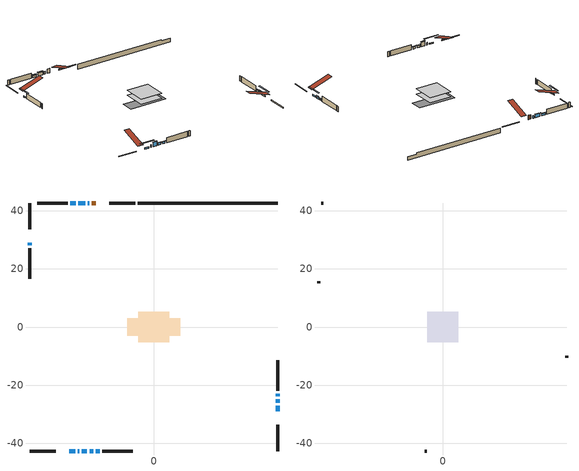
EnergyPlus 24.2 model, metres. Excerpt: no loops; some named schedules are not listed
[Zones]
conditioned space
 floor adiabatic (AdiabaticFloorConstruction): -5.32,-5.32 -5.32,5.32 5.32,5.32 5.32,-5.32 z0.86
 floor foundation (Slab1 construction): -9.1,-2.94 -9.1,2.94 9.1,2.94 9.1,-2.94 z-1.43
 wall outside (RimJoist1 construction): -6.37,42.71 -15.4,42.71 / -42.71,-42.71 -33.68,-42.71 / -42.71,42.71 -42.71,33.68 / 42.71,-42.71 42.71,-33.68 z0.86:1.16
 wall outside (AdiabaticWallConstruction 1): -19.99,42.71 -21.37,42.71 z0.86:2.89
 wall outside (AdiabaticWallConstruction): -22.3,42.71 -22.73,42.71 / -26.14,-42.71 -25.73,-42.71 z0.86:2.08; 42.71,-29.1 42.71,-27.07 / -29.1,-42.71 -27.07,-42.71 / -42.71,29.1 -42.71,28.08 z0.86:1.42; 42.71,-26.14 42.71,-24.86 / -26.89,42.71 -28.75,42.71 / -19.9,-42.71 -18.62,-42.71 z0.86:1.83; 42.71,-23.94 42.71,-22.97 z0.86:1.68; -23.65,42.71 -25.96,42.71 z0.86:2.36; -24.8,-42.71 -23.02,-42.71 z0.86:2.89; -22.1,-42.71 -20.82,-42.71 z0.86:1.9
 wall outside (Wall1 construction): -29.67,42.71 -40.21,42.71 / -17.7,-42.71 -7.16,-42.71 / -42.71,27.15 -42.71,16.61 / 42.71,-22.04 42.71,-11.5 z0.86:3.3
 wall foundation (FoundationWall1 construction): -5.44,42.71,-1.43 -5.44,42.71,0.86 37.9,42.71,0.86 37.9,42.71,0.27 42.71,42.71,0.27 42.71,42.71,-1.43
 window (WindowConstruction 7): -22.3,42.71 -22.72,42.71 z0.86:2.08
 window (WindowConstruction 9): 42.71,-29.09 42.71,-27.07 z0.86:1.42
 window (WindowConstruction 10): -29.09,-42.71 -27.07,-42.71 z0.86:1.42
 window (WindowConstruction 11): -42.71,29.09 -42.71,28.08 z0.86:1.42
 window (WindowConstruction 8): -26.14,-42.71 -25.73,-42.71 z0.86:2.08
 window (WindowConstruction): 42.71,-26.14 42.71,-24.87 z0.86:1.83
 window (WindowConstruction 1): 42.71,-23.94 42.71,-22.97 z0.86:1.67
 window (WindowConstruction 2): -23.65,42.71 -25.96,42.71 z0.86:2.36
 window (WindowConstruction 3): -26.89,42.71 -28.74,42.71 z0.86:1.83
 window (WindowConstruction 4): -24.8,-42.71 -23.02,-42.71 z0.86:2.89
 window (WindowConstruction 5): -22.1,-42.71 -20.82,-42.71 z0.86:1.9
 window (WindowConstruction 6): -19.9,-42.71 -18.62,-42.71 z0.86:1.83
 door (Door): -19.99,42.71 -21.37,42.71 z0.86:2.89
 ceiling adiabatic (AdiabaticFloorConstruction): 5.32,-5.32 5.32,5.32 -5.32,5.32 -5.32,-5.32 z0.86
attic - vented
 floor to conditioned space (Floor1 construction Reversed): -5.32,-5.32 -5.32,5.32 5.32,5.32 5.32,-5.32 z3.3
 wall outside (Wall2 construction): -41.14,42.71 -41.79,42.71 / -6.23,-42.71 -5.58,-42.71 / -42.71,15.68 -42.71,15.04 / 42.71,-10.57 42.71,-9.93 z0.86:3.3
 roof outside (Roof1 construction): -19.06,42.71,3.3 -19.06,32.35,6.75 -16.33,32.35,6.75 -16.33,42.71,3.3; -30.02,-42.71,3.3 -30.02,-32.35,6.75 -32.75,-32.35,6.75 -32.75,-42.71,3.3; -42.71,30.02,3.3 -32.35,30.02,6.75 -32.35,32.75,6.75 -42.71,32.75,3.3; 42.71,-30.02,3.3 32.35,-30.02,6.75 32.35,-32.75,6.75 42.71,-32.75,3.3
shading: 42.71,-24.43 42.71,-31.73 43.13,-31.73 43.13,-24.43 z4.06; -24.43,-42.71 -31.73,-42.71 -31.73,-43.13 -24.43,-43.13 z4.06; -42.71,25.44 -42.71,31.73 -43.13,31.73 -43.13,25.44 z4.06; 42.71,-24.66 42.71,-26.34 43.13,-26.34 43.13,-24.66 z2.03; 42.71,-22.77 42.71,-24.14 43.13,-24.14 43.13,-22.77 z1.87; -26.16,42.71 -23.45,42.71 -23.45,43.13 -26.16,43.13 z2.56; -28.95,42.71 -26.69,42.71 -26.69,43.13 -28.95,43.13 z2.03; -22.82,-42.71 -25,-42.71 -25,-43.13 -22.82,-43.13 z3.09; -20.62,-42.71 -22.3,-42.71 -22.3,-43.13 -20.62,-43.13 z2.1; -18.42,-42.71 -20.1,-42.71 -20.1,-43.13 -18.42,-43.13 z2.03
[Building]
Building 1: Terrain=Suburbs
[Site:Location]
Edmonton Intl AP_AB: Latitude {deg}=53.31; Longitude {deg}=-113.58; Time Zone {hr}=-7; Elevation {m}=723; Keep Site Location Information=Yes
[Site:GroundTemperature:Shallow]
-1.56185, -3.61833, -3.78302, -2.80711, 1.11059, 5.01004, 8.39065, 10.5322, 10.7141, 8.97234, 5.67794, 1.89811
[Site:WaterMainsTemperature]
Calculation Method=Schedule; Temperature Schedule=mains temperature schedule
[Material] Roughness=Rough; Thermal Absorptance=0.9
Name | Thickness {m} | Conductivity {W/m-K} | Density {kg/m3} | Specific Heat {J/kg-K} | Solar Absorptance | Visible Absorptance
asphalt or fiberglass shingles | 0.00635 | 0.162714 | 1121.4 | 1465.45 | 0.4 | 0.4
ceiling stud and cavity | 0.1397 | 0.0759208 | 65.682 | 1177.47 | 0.7 | 0.7
concrete 4.0 in. | 0.1016 | 1.803125 | 2242.8 | 837.4 | 0.7 | 0.7
concrete 8.0 in. | 0.2032 | 1.803125 | 2242.8 | 837.4 | 0.7 | 0.7
door material | 0.04445 | 0.053851 | 512.64 | 1214.23 | 0.7 | 0.7
exterior vertical ins | 0.00112225 | 0.029427 | 32.04 | 1214.23 | 0.7 | 0.7
floor covering | 0.0127 | 0.0433444 | 54.468 | 1339.84 | 0.6 | 0.6
floor rigid ins; wall rigid ins | 0.512978 | 0.029427 | 32.04 | 1214.23 | 0.7 | 0.7
floor stud and cavity | 0.1397 | 1.75129 | 37.0049 | 1207.88 | 0.7 | 0.7
furniture material conditioned space 1 | 0.1524 | 0.115458 | 640.8 | 1214.23 | 0.6 | 0.6
gypsum board | 0.0127 | 0.160291 | 801 | 837.4 | 0.6 | 0.6
gypsum board 1 | 0.0127 | 0.160291 | 801 | 837.4 | 0.7 | 0.7
osb sheathing 0.5 in. | 0.0127 | 0.115458 | 512.64 | 1214.23 | 0.7 | 0.7
osb sheathing 0.75 in. | 0.01905 | 0.115458 | 512.64 | 1214.23 | 0.7 | 0.7
rim joist stud and cavity | 0.0508 | 0.312044 | 50.32683 | 1063.81 | 0.6 | 0.6
wall stud and cavity | 0.1397 | 0.0999226 | 139.0536 | 1170.24 | 0.7 | 0.7
wall stud and cavity 1 | 0.0889 | 6.1454 | 50.32683 | 1063.81 | 0.6 | 0.6
wall stud and cavity 2 | 0.0889 | 0.380278 | 52.3479 | 1209.89 | 0.7 | 0.7
wall stud and cavity 3 | 0.0889 | 0.391764 | 83.0341 | 1211.67 | 0.7 | 0.7
wood siding | 0.0254 | 0.102417 | 544.68 | 1172.36 | 0.4 | 0.4
wood siding 1 | 0.00254 | 0.102417 | 544.68 | 1172.36 | 0.4 | 0.4
wood siding 2; wood siding 3; wood siding 4 | 0.0254 | 0.102417 | 544.68 | 1172.36 | 0.7 | 0.7
[WindowMaterial:SimpleGlazingSystem]
Name | U-Factor {W/m2-K} | Solar Heat Gain Coefficient
WindowMaterial | 4.1438 | 0.54
WindowMaterial 1 | 4.42657 | 0.53
WindowMaterial 2 | 3.29721 | 0.7
WindowMaterial 3 | 4.0433 | 0.55
WindowMaterial 4 | 4.23352 | 0.68
WindowMaterial 5 | 4.06999 | 0.55
WindowMaterial 6 | 5.38785 | 0.59
WindowMaterial 7 | 3.30573 | 0.6
WindowMaterial 8 | 4.93816 | 0.51
[Construction]
AdiabaticFloorConstruction: floor stud and cavity, floor rigid ins, osb sheathing 0.75 in., floor covering
AdiabaticWallConstruction: wood siding 3, wall rigid ins, wall stud and cavity 2, gypsum board
AdiabaticWallConstruction 1: wood siding 4, wall rigid ins, wall stud and cavity 2, gypsum board
Door: door material
Floor1 construction Reversed: gypsum board, ceiling stud and cavity
FoundationWall1 construction: concrete 8.0 in., gypsum board 1
furniture construction conditioned space 1: furniture material conditioned space 1
PartitionWallConstruction: gypsum board, wall stud and cavity 3, gypsum board
RimJoist1 construction: wood siding 2, rim joist stud and cavity
Roof1 construction: asphalt or fiberglass shingles
Slab1 construction: concrete 4.0 in.
Wall1 construction: wood siding, osb sheathing 0.5 in., wall stud and cavity, gypsum board
Wall2 construction: wood siding 1, wall stud and cavity 1
WindowConstruction; WindowConstruction 6: WindowMaterial
WindowConstruction 1: WindowMaterial 1
WindowConstruction 10; WindowConstruction 11; WindowConstruction 9: WindowMaterial 8
WindowConstruction 2: WindowMaterial 2
WindowConstruction 3: WindowMaterial 3
WindowConstruction 4: WindowMaterial 4
WindowConstruction 5: WindowMaterial 5
WindowConstruction 7: WindowMaterial 6
WindowConstruction 8: WindowMaterial 7
[Zone] Multiplier=1; Part of Total Floor Area=Yes
Name | Volume {m3}
attic - vented | 63.4857
conditioned space | 545.4
[Space]
Name | Zone | Volume {m3}
attic - vented 1 | attic - vented | 63.4857
conditioned space 1 | conditioned space | 545.4
[ZoneInfiltration:EffectiveLeakageArea]
infil attic - vented 1: Zone or Space=attic - vented 1; Schedule=Always On Discrete; Effective Air Leakage Area {cm2}=3937.74; Stack Coefficient=0.00040978; Wind Coefficient=1.36771e-05
[ZoneMixing]
whole house fan mix: Zone or Space=attic - vented; Schedule=Always On Continuous; Design Flow Rate Calculation Method=Flow/Zone; Design Flow Rate {m3/s}=0; Source Zone or Space=conditioned space
[SurfaceProperty:ExposedFoundationPerimeter]
Slab1: Exposed Perimeter Calculation Method=TotalExposedPerimeter; Total Exposed Perimeter {m}=48.158
[InternalMass] Zone or ZoneList=conditioned space; Space or SpaceList=conditioned space 1
Name | Construction | Surface Area {m2}
furniture mass conditioned space 1 | furniture construction conditioned space 1 | 88.0918
partition wall mass | PartitionWallConstruction | 220.23
[Lights]
interior lighting: Zone or ZoneList or Space or SpaceList=conditioned space 1; Schedule=interior lighting schedule; Design Level Calculation Method=LightingLevel; Lighting Level {W}=343.2; Return Air Fraction=0; Fraction Radiant=0.6; Fraction Visible=0.2; Fraction Replaceable=1
[People]
occupants: Zone or ZoneList or Space or SpaceList=conditioned space 1; Number of People Schedule=occupants schedule; Number of People Calculation Method=People; Number of People=3; Fraction Radiant=0.314171; Sensible Heat Fraction=0.56303; Activity Level Schedule=occupants activity schedule; Carbon Dioxide Generation Rate {m3/s-W}=0; Enable ASHRAE 55 Comfort Warnings=No; Mean Radiant Temperature Calculation Type=EnclosureAveraged
[ElectricEquipment] Zone or ZoneList or Space or SpaceList=conditioned space 1; Design Level Calculation Method=EquipmentLevel
Name | Schedule | Design Level {W} | Fraction Latent | Fraction Radiant | Fraction Lost
clothes dryer | clothes dryer schedule | 140.772 | 0.015 | 0.081 | 0.85
clothes washer | clothes washer schedule | 32.1985 | 0.03 | 0.162 | 0.7
cooking range | cooking range schedule | 215.147 | 0.08 | 0.432 | 0.2
dishwasher | dishwasher schedule | 66.8632 | 0.3 | 0.18 | 0.4
fridge | fridge schedule | 72.9452 | 0 | 0.6 | 0
mech vent bath fan 0 | mech vent bath fan 0 schedule | 50.2 | 0 | 0 | 1
mech vent house fan | mech vent house fan schedule | 0 | 0 | 0 | 1
mech vent house fan cfis | mech vent house fan cfis schedule | 0 | 0 | 0 | 0
misc plug loads | misc plug loads schedule | 494.7 | 0.045 | 0.513 | 0.1
whole house fan | Always On Discrete | 0 | 0 | 0 | 1
[OtherEquipment] Zone or ZoneList or Space or SpaceList=conditioned space 1; Design Level Calculation Method=EquipmentLevel
Name | Fuel Type | Schedule | Design Level {W} | Fraction Latent | Fraction Radiant | Fraction Lost
clothes dryer 1 | Electricity | clothes dryer schedule | 0 | 0.015 | 0.081 | 0.85
cooking range 1 | Electricity | cooking range schedule | 0 | 0.08 | 0.432 | 0.2
general water use latent | None | general water use schedule | 62.594 | 1 | 0 | 0
general water use sensible | None | general water use schedule | -61.6891 | 0 | 0.6 | 0
mech vent house fan latent load | None | Always On Discrete | 0 | 1 | 0 | 0
mech vent house fan sensible load | None | Always On Discrete | 0 | 0 | 0 | 0
water heater energy adjustment1 | NaturalGas | Always On Discrete | 0.01 | 0 | 0 | 1
[ZoneInfiltration:DesignFlowRate] Zone or ZoneList or Space or SpaceList=conditioned space 1; Schedule=Always On Discrete; Design Flow Rate Calculation Method=Flow/Zone; Design Flow Rate {m3/s}=0
infil flow; natural vent flow; whole house fan flow
[AvailabilityManager:Scheduled]
furnace airloop Availability Manager: Schedule=Always On Discrete
[Foundation:Kiva]
Foundation Kiva 1: Initial Indoor Air Temperature {C}=18; Wall Height Above Grade {m}=0.859993; Wall Depth Below Slab {m}=0.2032; Custom Block Material Name 1=exterior vertical ins; Custom Block Depth 1 {m}=2.28999; Custom Block X Position 1 {m}=0.2159; Custom Block Z Position 1 {m}=0
[Foundation:Kiva:Settings]
Soil Conductivity {W/m-K}=0.849921; Soil Density {kg/m3}=1842.3; Soil Specific Heat {J/kg-K}=418.7; Ground Solar Absorptivity=0.9; Ground Thermal Absorptivity=0.9; Ground Surface Roughness {m}=0.03; Far-Field Width {m}=40; Deep-Ground Boundary Condition=ZeroFlux; Deep-Ground Depth {m}=40; Minimum Cell Dimension {m}=0.2; Maximum Cell Growth Coefficient=3; Simulation Timestep=Timestep
[Exterior:Lights]
exterior lighting: Schedule=exterior lighting schedule; Design Level {W}=75.6
[EnergyManagementSystem:GlobalVariable]
furnace_airloop_Fan_RTF
infil_program_Qfan
infil_program_Qinf
natural_vent_program_Qnv
natural_vent_program_Qwhf
[EnergyManagementSystem:Sensor]
Name | Output:Variable or Output:Meter Index Key | Output:Variable or Output:Meter
airflow_gain | infil flow | Infiltration Sensible Heat Gain Energy
airflow_gain_1 | natural vent flow | Infiltration Sensible Heat Gain Energy
airflow_gain_2 | whole house fan flow | Infiltration Sensible Heat Gain Energy
airflow_loss | infil flow | Infiltration Sensible Heat Loss Energy
airflow_loss_1 | natural vent flow | Infiltration Sensible Heat Loss Energy
airflow_loss_2 | whole house fan flow | Infiltration Sensible Heat Loss Energy
clg_load_cond |  | Cooling:EnergyTransfer:Zone:CONDITIONED SPACE
clg_sp_s; clg_sp_s_1 | cooling setpoint | Schedule Value
clothes_dryer_exhaust_0_sch_s | clothes dryer exhaust 0 schedule | Schedule Value
cool_season | cooling season schedule | Schedule Value
htg_load_cond |  | Heating:EnergyTransfer:Zone:CONDITIONED SPACE
htg_sp_s; htg_sp_s_1 | heating setpoint | Schedule Value
ig_ee_conv | clothes dryer | Electric Equipment Convective Heating Energy
ig_ee_conv_2 | cooking range | Electric Equipment Convective Heating Energy
ig_ee_conv_4 | fridge | Electric Equipment Convective Heating Energy
ig_ee_conv_5 | misc plug loads | Electric Equipment Convective Heating Energy
ig_ee_conv_6 | whole house fan | Electric Equipment Convective Heating Energy
ig_ee_rad | clothes dryer | Electric Equipment Radiant Heating Energy
ig_ee_rad_2 | cooking range | Electric Equipment Radiant Heating Energy
ig_ee_rad_4 | fridge | Electric Equipment Radiant Heating Energy
ig_ee_rad_5 | misc plug loads | Electric Equipment Radiant Heating Energy
ig_ee_rad_6 | whole house fan | Electric Equipment Radiant Heating Energy
ig_lgt_conv | interior lighting | Lights Convective Heating Energy
ig_lgt_rad | interior lighting | Lights Radiant Heating Energy
ig_lgt_vis | interior lighting | Lights Visible Radiation Heating Energy
ig_oe_conv | clothes dryer 1 | Other Equipment Convective Heating Energy
ig_oe_conv_1 | cooking range 1 | Other Equipment Convective Heating Energy
ig_oe_conv_2 | general water use latent | Other Equipment Convective Heating Energy
ig_oe_conv_3 | general water use sensible | Other Equipment Convective Heating Energy
ig_oe_conv_4 | water heater energy adjustment1 | Other Equipment Convective Heating Energy
ig_oe_rad | clothes dryer 1 | Other Equipment Radiant Heating Energy
ig_oe_rad_1 | cooking range 1 | Other Equipment Radiant Heating Energy
ig_oe_rad_2 | general water use latent | Other Equipment Radiant Heating Energy
ig_oe_rad_3 | general water use sensible | Other Equipment Radiant Heating Energy
ig_oe_rad_4 | water heater energy adjustment1 | Other Equipment Radiant Heating Energy
ig_ppl_conv | occupants | People Convective Heating Energy
ig_ppl_rad | occupants | People Radiant Heating Energy
im_conv | furniture mass conditioned space 1 | Surface Inside Face Convection Heat Gain Energy
im_conv_1 | partition wall mass | Surface Inside Face Convection Heat Gain Energy
im_ig | furniture mass conditioned space 1 | Surface Inside Face Internal Gains Radiation Heat Gain Energy
im_ig_1 | partition wall mass | Surface Inside Face Internal Gains Radiation Heat Gain Energy
im_lgt | furniture mass conditioned space 1 | Surface Inside Face Lights Radiation Heat Gain Energy
im_lgt_1 | partition wall mass | Surface Inside Face Lights Radiation Heat Gain Energy
im_sol | furniture mass conditioned space 1 | Surface Inside Face Solar Radiation Heat Gain Energy
im_sol_1 | partition wall mass | Surface Inside Face Solar Radiation Heat Gain Energy
im_surf | furniture mass conditioned space 1 | Surface Inside Face Net Surface Thermal Radiation Heat Gain Energy
im_surf_1 | partition wall mass | Surface Inside Face Net Surface Thermal Radiation Heat Gain Energy
mech_vent_bath_fan_0_sch_s | mech vent bath fan 0 schedule | Schedule Value
mv_conv | mech vent bath fan 0 | Electric Equipment Convective Heating Energy
mv_conv_1 | mech vent house fan | Electric Equipment Convective Heating Energy
mv_conv_2 | mech vent house fan cfis | Electric Equipment Convective Heating Energy
mv_conv_3 | mech vent house fan latent load | Other Equipment Convective Heating Energy
mv_conv_4 | mech vent house fan sensible load | Other Equipment Convective Heating Energy
mv_rad | mech vent bath fan 0 | Electric Equipment Radiant Heating Energy
mv_rad_1 | mech vent house fan | Electric Equipment Radiant Heating Energy
mv_rad_2 | mech vent house fan cfis | Electric Equipment Radiant Heating Energy
mv_rad_3 | mech vent house fan latent load | Other Equipment Radiant Heating Energy
mv_rad_4 | mech vent house fan sensible load | Other Equipment Radiant Heating Energy
natural_vent_s | natural vent schedule | Schedule Value
out_pb_s |  | Site Outdoor Air Barometric Pressure
out_wt_s |  | Site Outdoor Air Humidity Ratio
site_vw_s |  | Site Wind Speed
ss_back_out | Window1 | Surface Window Shortwave from Zone Back Out Window Heat Transfer Rate
ss_back_out_1 | Window10 | Surface Window Shortwave from Zone Back Out Window Heat Transfer Rate
ss_back_out_10 | Window8 | Surface Window Shortwave from Zone Back Out Window Heat Transfer Rate
ss_back_out_11 | Window9 | Surface Window Shortwave from Zone Back Out Window Heat Transfer Rate
ss_back_out_2 | Window12 | Surface Window Shortwave from Zone Back Out Window Heat Transfer Rate
ss_back_out_3 | Window14 | Surface Window Shortwave from Zone Back Out Window Heat Transfer Rate
ss_back_out_4 | Window2 | Surface Window Shortwave from Zone Back Out Window Heat Transfer Rate
ss_back_out_5 | Window3 | Surface Window Shortwave from Zone Back Out Window Heat Transfer Rate
ss_back_out_6 | Window4 | Surface Window Shortwave from Zone Back Out Window Heat Transfer Rate
ss_back_out_7 | Window5 | Surface Window Shortwave from Zone Back Out Window Heat Transfer Rate
ss_back_out_8 | Window6 | Surface Window Shortwave from Zone Back Out Window Heat Transfer Rate
ss_back_out_9 | Window7 | Surface Window Shortwave from Zone Back Out Window Heat Transfer Rate
ss_conv | Door1 | Surface Inside Face Convection Heat Gain Energy
ss_conv_1 | Window1 | Surface Inside Face Convection Heat Gain Energy
ss_conv_10 | Window7 | Surface Inside Face Convection Heat Gain Energy
ss_conv_11 | Window8 | Surface Inside Face Convection Heat Gain Energy
ss_conv_12 | Window9 | Surface Inside Face Convection Heat Gain Energy
ss_conv_2 | Window10 | Surface Inside Face Convection Heat Gain Energy
ss_conv_3 | Window12 | Surface Inside Face Convection Heat Gain Energy
ss_conv_4 | Window14 | Surface Inside Face Convection Heat Gain Energy
ss_conv_5 | Window2 | Surface Inside Face Convection Heat Gain Energy
ss_conv_6 | Window3 | Surface Inside Face Convection Heat Gain Energy
ss_conv_7 | Window4 | Surface Inside Face Convection Heat Gain Energy
ss_conv_8 | Window5 | Surface Inside Face Convection Heat Gain Energy
ss_conv_9 | Window6 | Surface Inside Face Convection Heat Gain Energy
ss_ig | Door1 | Surface Inside Face Internal Gains Radiation Heat Gain Energy
ss_ig_1 | Window1 | Surface Inside Face Internal Gains Radiation Heat Gain Energy
ss_ig_10 | Window7 | Surface Inside Face Internal Gains Radiation Heat Gain Energy
ss_ig_11 | Window8 | Surface Inside Face Internal Gains Radiation Heat Gain Energy
ss_ig_12 | Window9 | Surface Inside Face Internal Gains Radiation Heat Gain Energy
ss_ig_2 | Window10 | Surface Inside Face Internal Gains Radiation Heat Gain Energy
ss_ig_3 | Window12 | Surface Inside Face Internal Gains Radiation Heat Gain Energy
ss_ig_4 | Window14 | Surface Inside Face Internal Gains Radiation Heat Gain Energy
ss_ig_5 | Window2 | Surface Inside Face Internal Gains Radiation Heat Gain Energy
ss_ig_6 | Window3 | Surface Inside Face Internal Gains Radiation Heat Gain Energy
ss_ig_7 | Window4 | Surface Inside Face Internal Gains Radiation Heat Gain Energy
ss_ig_8 | Window5 | Surface Inside Face Internal Gains Radiation Heat Gain Energy
ss_ig_9 | Window6 | Surface Inside Face Internal Gains Radiation Heat Gain Energy
ss_lgt | Door1 | Surface Inside Face Lights Radiation Heat Gain Energy
ss_sol | Door1 | Surface Inside Face Solar Radiation Heat Gain Energy
ss_surf | Door1 | Surface Inside Face Net Surface Thermal Radiation Heat Gain Energy
ss_surf_1 | Window1 | Surface Inside Face Net Surface Thermal Radiation Heat Gain Energy
ss_surf_10 | Window7 | Surface Inside Face Net Surface Thermal Radiation Heat Gain Energy
ss_surf_11 | Window8 | Surface Inside Face Net Surface Thermal Radiation Heat Gain Energy
ss_surf_12 | Window9 | Surface Inside Face Net Surface Thermal Radiation Heat Gain Energy
ss_surf_2 | Window10 | Surface Inside Face Net Surface Thermal Radiation Heat Gain Energy
ss_surf_3 | Window12 | Surface Inside Face Net Surface Thermal Radiation Heat Gain Energy
ss_surf_4 | Window14 | Surface Inside Face Net Surface Thermal Radiation Heat Gain Energy
ss_surf_5 | Window2 | Surface Inside Face Net Surface Thermal Radiation Heat Gain Energy
ss_surf_6 | Window3 | Surface Inside Face Net Surface Thermal Radiation Heat Gain Energy
ss_surf_7 | Window4 | Surface Inside Face Net Surface Thermal Radiation Heat Gain Energy
ss_surf_8 | Window5 | Surface Inside Face Net Surface Thermal Radiation Heat Gain Energy
ss_surf_9 | Window6 | Surface Inside Face Net Surface Thermal Radiation Heat Gain Energy
ss_trans_in | Window1 | Surface Window Transmitted Solar Radiation Rate
ss_trans_in_1 | Window10 | Surface Window Transmitted Solar Radiation Rate
ss_trans_in_10 | Window8 | Surface Window Transmitted Solar Radiation Rate
ss_trans_in_11 | Window9 | Surface Window Transmitted Solar Radiation Rate
ss_trans_in_2 | Window12 | Surface Window Transmitted Solar Radiation Rate
ss_trans_in_3 | Window14 | Surface Window Transmitted Solar Radiation Rate
ss_trans_in_4 | Window2 | Surface Window Transmitted Solar Radiation Rate
ss_trans_in_5 | Window3 | Surface Window Transmitted Solar Radiation Rate
ss_trans_in_6 | Window4 | Surface Window Transmitted Solar Radiation Rate
ss_trans_in_7 | Window5 | Surface Window Transmitted Solar Radiation Rate
ss_trans_in_8 | Window6 | Surface Window Transmitted Solar Radiation Rate
ss_trans_in_9 | Window7 | Surface Window Transmitted Solar Radiation Rate
ss_trans_out | Window1 | Surface Inside Face Initial Transmitted Diffuse Transmitted Out Window Solar Radiation Rate
ss_trans_out_1 | Window10 | Surface Inside Face Initial Transmitted Diffuse Transmitted Out Window Solar Radiation Rate
ss_trans_out_10 | Window8 | Surface Inside Face Initial Transmitted Diffuse Transmitted Out Window Solar Radiation Rate
ss_trans_out_11 | Window9 | Surface Inside Face Initial Transmitted Diffuse Transmitted Out Window Solar Radiation Rate
ss_trans_out_2 | Window12 | Surface Inside Face Initial Transmitted Diffuse Transmitted Out Window Solar Radiation Rate
ss_trans_out_3 | Window14 | Surface Inside Face Initial Transmitted Diffuse Transmitted Out Window Solar Radiation Rate
ss_trans_out_4 | Window2 | Surface Inside Face Initial Transmitted Diffuse Transmitted Out Window Solar Radiation Rate
ss_trans_out_5 | Window3 | Surface Inside Face Initial Transmitted Diffuse Transmitted Out Window Solar Radiation Rate
ss_trans_out_6 | Window4 | Surface Inside Face Initial Transmitted Diffuse Transmitted Out Window Solar Radiation Rate
ss_trans_out_7 | Window5 | Surface Inside Face Initial Transmitted Diffuse Transmitted Out Window Solar Radiation Rate
ss_trans_out_8 | Window6 | Surface Inside Face Initial Transmitted Diffuse Transmitted Out Window Solar Radiation Rate
ss_trans_out_9 | Window7 | Surface Inside Face Initial Transmitted Diffuse Transmitted Out Window Solar Radiation Rate
s_conv | Floor1 | Surface Inside Face Convection Heat Gain Energy
s_conv_1 | FoundationWall1 | Surface Inside Face Convection Heat Gain Energy
s_conv_10 | Wall1:180 | Surface Inside Face Convection Heat Gain Energy
s_conv_11 | Wall1:270 | Surface Inside Face Convection Heat Gain Energy
s_conv_12 | Wall1:90 | Surface Inside Face Convection Heat Gain Energy
s_conv_2 | inferred conditioned ceiling | Surface Inside Face Convection Heat Gain Energy
s_conv_3 | inferred conditioned floor | Surface Inside Face Convection Heat Gain Energy
s_conv_4 | RimJoist1:0 | Surface Inside Face Convection Heat Gain Energy
s_conv_5 | RimJoist1:180 | Surface Inside Face Convection Heat Gain Energy
s_conv_6 | RimJoist1:270 | Surface Inside Face Convection Heat Gain Energy
s_conv_7 | RimJoist1:90 | Surface Inside Face Convection Heat Gain Energy
s_conv_8 | Slab1 | Surface Inside Face Convection Heat Gain Energy
s_conv_9 | Wall1:0 | Surface Inside Face Convection Heat Gain Energy
s_ig | Floor1 | Surface Inside Face Internal Gains Radiation Heat Gain Energy
s_ig_1 | FoundationWall1 | Surface Inside Face Internal Gains Radiation Heat Gain Energy
s_ig_10 | Wall1:180 | Surface Inside Face Internal Gains Radiation Heat Gain Energy
s_ig_11 | Wall1:270 | Surface Inside Face Internal Gains Radiation Heat Gain Energy
s_ig_12 | Wall1:90 | Surface Inside Face Internal Gains Radiation Heat Gain Energy
s_ig_2 | inferred conditioned ceiling | Surface Inside Face Internal Gains Radiation Heat Gain Energy
s_ig_3 | inferred conditioned floor | Surface Inside Face Internal Gains Radiation Heat Gain Energy
s_ig_4 | RimJoist1:0 | Surface Inside Face Internal Gains Radiation Heat Gain Energy
s_ig_5 | RimJoist1:180 | Surface Inside Face Internal Gains Radiation Heat Gain Energy
s_ig_6 | RimJoist1:270 | Surface Inside Face Internal Gains Radiation Heat Gain Energy
s_ig_7 | RimJoist1:90 | Surface Inside Face Internal Gains Radiation Heat Gain Energy
s_ig_8 | Slab1 | Surface Inside Face Internal Gains Radiation Heat Gain Energy
s_ig_9 | Wall1:0 | Surface Inside Face Internal Gains Radiation Heat Gain Energy
s_lgt | Floor1 | Surface Inside Face Lights Radiation Heat Gain Energy
s_lgt_1 | FoundationWall1 | Surface Inside Face Lights Radiation Heat Gain Energy
s_lgt_10 | Wall1:180 | Surface Inside Face Lights Radiation Heat Gain Energy
